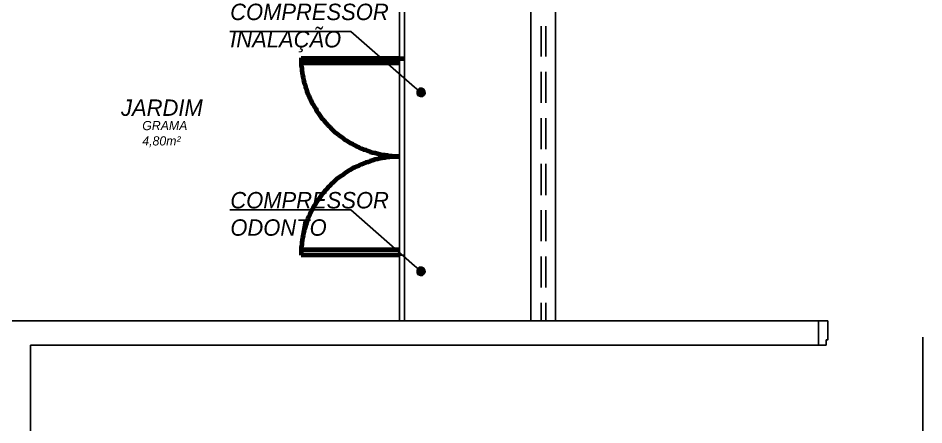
# Model space of a CAD drawing. Header units: millimetres. Extents: x 2273 to 2522, y 1034 to 1187.
# Drawn here: x 2475.34 to 2480.86, y 1108.14 to 1110.62 of the extents above; entities that cross this region are included whole.
import ezdxf

# ---------------------------------------------------------------- set-up
doc = ezdxf.new("R2010")
doc.units = ezdxf.units.MM
doc.layers.add('COTA', color=8, linetype='Continuous')
doc.layers.add('LAYER8', color=8, linetype='Continuous')
doc.layers.add('PAREDES', color=4, linetype='Continuous', lineweight=100)
doc.styles.add('Romans', font='romans.shx')
doc.styles.get("Standard").update_dxf_attribs({"font": 'arial.ttf'})
doc.dimstyles.new('COTA50', dxfattribs={"dimtxt": 0.17, "dimasz": 0.01, "dimexe": 0.05, "dimexo": 0.95, "dimgap": 0.1, "dimtad": 1, "dimzin": 4, "dimdsep": 46, "dimtxsty": 'Romans', "dimblk": 'ARCHTICK', "dimcen": -0.3, "dimdle": 0.05, "dimse1": 1, "dimse2": 1, "dimclrd": 2, "dimclre": 3, "dimclrt": 3, "dimadec": 0, "dimazin": 0, "dimtfac": 1, "dimtix": 1, "dimtmove": 2, "dimatfit": 1, "dimldrblk": 'USERTICK', "dimfxl": 0.05, "dimtolj": 1, "dimtzin": 4, "dimlwd": -1, "dimarcsym": 0})

# ---------------------------------------------------------------- blocks, each defined once
blk = doc.blocks.new('GF')
at = {"layer": 'PAREDES', "color": 0, "linetype": 'Continuous'}
for points in [[(64.6975, 154.8863), (64.6975, 154.8716), (64.6975, 154.8569), (64.6975, 154.8392), (64.7005, 154.8245), (64.7005, 154.8098), (64.7034, 154.7951), (64.7064, 154.7804), (64.7093, 154.7657), (64.7123, 154.751), (64.7152, 154.7363), (64.7211, 154.7216), (64.724, 154.7098), (64.7299, 154.6951), (64.7328, 154.6804), (64.7387, 154.6657), (64.7446, 154.6539), (64.7505, 154.6392), (64.7564, 154.6275), (64.7623, 154.6127), (64.7711, 154.601), (64.777, 154.5892), (64.7858, 154.5775), (64.7917, 154.5627), (64.8005, 154.551), (64.8093, 154.5392), (64.8181, 154.5275), (64.824, 154.5157), (64.8358, 154.5069), (64.8446, 154.4951), (64.8534, 154.4833), (64.8623, 154.4745), (64.874, 154.4627), (64.8828, 154.4539), (64.8946, 154.4422), (64.9034, 154.4333), (64.9152, 154.4245), (64.927, 154.4157), (64.9387, 154.4069), (64.9505, 154.398), (64.9623, 154.3892), (64.974, 154.3833), (64.9858, 154.3745), (64.9975, 154.3657), (65.0123, 154.3598), (65.024, 154.3539), (65.0358, 154.3451), (65.0505, 154.3392), (65.0623, 154.3333), (65.077, 154.3275), (65.0917, 154.3245), (65.1034, 154.3186), (65.1181, 154.3127), (65.1328, 154.3098), (65.1475, 154.3069), (65.1623, 154.3039), (65.177, 154.298), (65.1917, 154.2951), (65.2064, 154.2951), (65.2211, 154.2922), (65.2358, 154.2892), (65.2505, 154.2892), (65.2652, 154.2863), (65.2799, 154.2863), (65.2975, 154.2863)], [(65.2975, 154.8833), (64.6975, 154.8833)], [(65.2975, 154.8833), (65.327, 154.8833)], [(65.2975, 154.8539), (64.6975, 154.8539)], [(65.2975, 154.2833), (65.2799, 154.2833), (65.2652, 154.2833), (65.2505, 154.2833), (65.2358, 154.2804), (65.2211, 154.2804), (65.2064, 154.2775), (65.1917, 154.2745), (65.177, 154.2716), (65.1623, 154.2686), (65.1475, 154.2657), (65.1328, 154.2598), (65.1181, 154.2569), (65.1034, 154.251), (65.0917, 154.248), (65.077, 154.2422), (65.0623, 154.2363), (65.0505, 154.2304), (65.0358, 154.2245), (65.024, 154.2186), (65.0123, 154.2127), (64.9975, 154.2039), (64.9858, 154.198), (64.974, 154.1892), (64.9623, 154.1804), (64.9505, 154.1716), (64.9387, 154.1657), (64.927, 154.1569), (64.9152, 154.148), (64.9034, 154.1363), (64.8946, 154.1275), (64.8828, 154.1186), (64.874, 154.1069), (64.8623, 154.098), (64.8534, 154.0863), (64.8446, 154.0775), (64.8358, 154.0657), (64.824, 154.0539), (64.8181, 154.0422), (64.8093, 154.0304), (64.8005, 154.0186), (64.7917, 154.0069), (64.7858, 153.9951), (64.777, 153.9833), (64.7711, 153.9686), (64.7623, 153.9569), (64.7564, 153.9451), (64.7505, 153.9304), (64.7446, 153.9186), (64.7387, 153.9039), (64.7328, 153.8892), (64.7299, 153.8775), (64.724, 153.8627), (64.7211, 153.848), (64.7152, 153.8333), (64.7123, 153.8186), (64.7093, 153.8039), (64.7064, 153.7892), (64.7034, 153.7745), (64.7005, 153.7598), (64.7005, 153.7451), (64.6975, 153.7304), (64.6975, 153.7157), (64.6975, 153.701), (64.6975, 153.6833)], [(65.2975, 153.7157), (64.6975, 153.7157)], [(65.2975, 153.6833), (64.6975, 153.6833)]]:
    blk.add_lwpolyline(points, dxfattribs=at)
blk = doc.blocks.new('_ArchTick')
at = {"color": 0, "linetype": 'ByBlock', "const_width": 0.15}
blk.add_lwpolyline([(-0.5, -0.5), (0.5, 0.5)], dxfattribs=at)
blk = doc.blocks.new('*D217')
at = {"color": 2, "transparency": 16777216}
blk.add_line((2480.8572, 1108.6791), (2480.8572, 1105.0791), dxfattribs=at)
at = {"layer": 'Defpoints', "color": 0, "transparency": 16777216}
for p in [(2479.9457, 1108.6291), (2479.9457, 1105.1291), (2480.8572, 1105.1291)]:
    blk.add_point(p, dxfattribs=at)
at = {"color": 2, "transparency": 16777216, "xscale": 0.01, "yscale": 0.01, "zscale": 0.01}
for p, rotation in [((2480.8572, 1108.6291), 90), ((2480.8572, 1105.1291), 270)]:
    blk.add_blockref('_ArchTick', p, dxfattribs=dict(at, rotation=rotation))
at = {"color": 3, "transparency": 16777216, "insert": (2480.6722, 1106.8791), "char_height": 0.17, "attachment_point": 5, "rotation": 90, "style": 'Romans'}
blk.add_mtext('\\A1;3.50', dxfattribs=at)
blk = doc.blocks.new('USERTICK')
at = {"layer": 'COTA', "color": 0}
for p, q in [((-1, 0), (1, 0)), ((0, 1), (0, -1))]:
    blk.add_line(p, q, dxfattribs=at)
blk.add_circle((0, 0), 0.25, dxfattribs=at)

msp = doc.modelspace()

# ---------------------------------------------------------------- hatches: boundary and pattern name
at = {"layer": 'LAYER8', "linetype": 'Continuous'}
for points in [[(2477.7799, 1110.1879), (2477.774, 1110.1762), (2477.7976, 1110.1732), (2477.7799, 1110.1879), (2477.774, 1110.1762), (2477.7976, 1110.1732), (2477.774, 1110.1644), (2477.774, 1110.1762), (2477.7799, 1110.1879), (2477.7976, 1110.1732), (2477.774, 1110.1644), (2477.7799, 1110.1526), (2477.7976, 1110.1732)], [(2477.8152, 1110.1909), (2477.8035, 1110.1967), (2477.7976, 1110.1732), (2477.8152, 1110.1909), (2477.8035, 1110.1967), (2477.7976, 1110.1732), (2477.7888, 1110.1967), (2477.8035, 1110.1967), (2477.8152, 1110.1909), (2477.7976, 1110.1732), (2477.7888, 1110.1967), (2477.7799, 1110.1879), (2477.7976, 1110.1732)], [(2477.7799, 1110.1526), (2477.7946, 1110.1467), (2477.7976, 1110.1732), (2477.7799, 1110.1526), (2477.7946, 1110.1467), (2477.7976, 1110.1732), (2477.8064, 1110.1467), (2477.7946, 1110.1467), (2477.7799, 1110.1526), (2477.7976, 1110.1732), (2477.8064, 1110.1467), (2477.8182, 1110.1556), (2477.7976, 1110.1732)], [(2477.8182, 1110.1556), (2477.824, 1110.1644), (2477.7976, 1110.1732), (2477.8182, 1110.1556), (2477.824, 1110.1644), (2477.7976, 1110.1732), (2477.8211, 1110.1791), (2477.824, 1110.1644), (2477.8182, 1110.1556), (2477.7976, 1110.1732), (2477.8211, 1110.1791), (2477.8152, 1110.1909), (2477.7976, 1110.1732)], [(2477.8152, 1109.0997), (2477.8035, 1109.1056), (2477.7976, 1109.082), (2477.8152, 1109.0997), (2477.8035, 1109.1056), (2477.7976, 1109.082), (2477.7888, 1109.1056), (2477.8035, 1109.1056), (2477.8152, 1109.0997), (2477.7976, 1109.082), (2477.7888, 1109.1056), (2477.7799, 1109.0967), (2477.7976, 1109.082)], [(2477.8182, 1109.0644), (2477.824, 1109.0762), (2477.7976, 1109.082), (2477.8182, 1109.0644), (2477.824, 1109.0762), (2477.7976, 1109.082), (2477.8211, 1109.0879), (2477.824, 1109.0762), (2477.8182, 1109.0644), (2477.7976, 1109.082), (2477.8211, 1109.0879), (2477.8152, 1109.0997), (2477.7976, 1109.082)], [(2477.7799, 1109.0967), (2477.774, 1109.085), (2477.7976, 1109.082), (2477.7799, 1109.0967), (2477.774, 1109.085), (2477.7976, 1109.082), (2477.774, 1109.0732), (2477.774, 1109.085), (2477.7799, 1109.0967), (2477.7976, 1109.082), (2477.774, 1109.0732), (2477.7799, 1109.0614), (2477.7976, 1109.082)], [(2477.7799, 1109.0614), (2477.7946, 1109.0556), (2477.7976, 1109.082), (2477.7799, 1109.0614), (2477.7946, 1109.0556), (2477.7976, 1109.082), (2477.8064, 1109.0556), (2477.7946, 1109.0556), (2477.7799, 1109.0614), (2477.7976, 1109.082), (2477.8064, 1109.0556), (2477.8182, 1109.0644), (2477.7976, 1109.082)]]:
    msp.add_hatch(color=0, dxfattribs=at).paths.add_polyline_path(points)

# ---------------------------------------------------------------- linework, layer by layer
at = {"layer": 'LAYER8', "color": 0, "linetype": 'Continuous'}
for points in [[(2477.6682, 1110.3497), (2477.6682, 1110.7791)], [(2477.6976, 1110.3791), (2477.6976, 1110.7791)], [(2478.4682, 1108.7791), (2478.4682, 1110.7791)], [(2478.6182, 1110.7791), (2478.6182, 1108.7791)], [(2477.7799, 1110.1879), (2477.7593, 1110.2026), (2477.3711, 1110.5438), (2476.6329, 1110.5438)], [(2478.4682, 1110.3909), (2478.4682, 1110.5762)], [(2478.5299, 1110.5762), (2478.5299, 1110.3909)], [(2478.5593, 1110.5762), (2478.5593, 1110.3909)], [(2478.6182, 1110.5762), (2478.6182, 1110.3909)], [(2477.6682, 1110.3791), (2477.6682, 1109.1791)], [(2477.6976, 1109.1791), (2477.6976, 1110.3791)], [(2478.4682, 1110.1085), (2478.4682, 1110.2967)], [(2478.5299, 1110.2967), (2478.5299, 1110.1085)], [(2478.5593, 1110.2967), (2478.5593, 1110.1085)], [(2478.6182, 1110.2967), (2478.6182, 1110.1085)], [(2477.7799, 1110.1879), (2477.774, 1110.1762), (2477.7976, 1110.1732), (2477.7799, 1110.1879)], [(2477.774, 1110.1762), (2477.7976, 1110.1732), (2477.774, 1110.1644), (2477.774, 1110.1762)], [(2477.7976, 1110.1732), (2477.774, 1110.1644), (2477.7799, 1110.1526), (2477.7976, 1110.1732)], [(2477.7976, 1110.1732), (2477.7888, 1110.1967), (2477.7799, 1110.1879), (2477.7976, 1110.1732)], [(2477.7799, 1110.1526), (2477.7946, 1110.1467), (2477.7976, 1110.1732), (2477.7799, 1110.1526)], [(2477.8035, 1110.1967), (2477.7976, 1110.1732), (2477.7888, 1110.1967), (2477.8035, 1110.1967)], [(2477.7946, 1110.1467), (2477.7976, 1110.1732), (2477.8064, 1110.1467), (2477.7946, 1110.1467)], [(2477.8152, 1110.1909), (2477.8035, 1110.1967), (2477.7976, 1110.1732), (2477.8152, 1110.1909)], [(2477.7976, 1110.1732), (2477.8211, 1110.1791), (2477.8152, 1110.1909), (2477.7976, 1110.1732)], [(2477.824, 1110.1644), (2477.7976, 1110.1732), (2477.8211, 1110.1791), (2477.824, 1110.1644)], [(2477.8182, 1110.1556), (2477.824, 1110.1644), (2477.7976, 1110.1732), (2477.8182, 1110.1556)], [(2477.7976, 1110.1732), (2477.8064, 1110.1467), (2477.8182, 1110.1556), (2477.7976, 1110.1732)], [(2478.4682, 1109.8262), (2478.4682, 1110.0144)], [(2478.5299, 1110.0144), (2478.5299, 1109.8262)], [(2478.5593, 1110.0144), (2478.5593, 1109.8262)], [(2478.6182, 1110.0144), (2478.6182, 1109.8262)], [(2478.4682, 1109.5438), (2478.4682, 1109.735)], [(2478.5299, 1109.735), (2478.5299, 1109.5438)], [(2478.5593, 1109.735), (2478.5593, 1109.5438)], [(2478.6182, 1109.735), (2478.6182, 1109.5438)], [(2477.7799, 1109.0967), (2477.7593, 1109.1144), (2477.3711, 1109.4556), (2476.6329, 1109.4556)], [(2478.4682, 1109.2644), (2478.4682, 1109.4526)], [(2478.5299, 1109.4526), (2478.5299, 1109.2644)], [(2478.5593, 1109.4526), (2478.5593, 1109.2644)], [(2478.6182, 1109.4526), (2478.6182, 1109.2644)], [(2477.6623, 1109.2114), (2477.6623, 1109.2114)], [(2477.6682, 1109.2114), (2477.6682, 1108.7791)], [(2477.6682, 1109.1791), (2477.6976, 1109.1791), (2477.6976, 1108.7791)], [(2478.4682, 1108.982), (2478.4682, 1109.1703)], [(2478.5299, 1109.1703), (2478.5299, 1108.982)], [(2478.5593, 1109.1703), (2478.5593, 1108.982)], [(2478.6182, 1109.1703), (2478.6182, 1108.982)], [(2477.7976, 1109.082), (2477.7888, 1109.1056), (2477.7799, 1109.0967), (2477.7976, 1109.082)], [(2477.8035, 1109.1056), (2477.7976, 1109.082), (2477.7888, 1109.1056), (2477.8035, 1109.1056)], [(2477.8152, 1109.0997), (2477.8035, 1109.1056), (2477.7976, 1109.082), (2477.8152, 1109.0997)], [(2477.7976, 1109.082), (2477.8211, 1109.0879), (2477.8152, 1109.0997), (2477.7976, 1109.082)], [(2477.7799, 1109.0967), (2477.774, 1109.085), (2477.7976, 1109.082), (2477.7799, 1109.0967)], [(2477.774, 1109.085), (2477.7976, 1109.082), (2477.774, 1109.0732), (2477.774, 1109.085)], [(2477.7976, 1109.082), (2477.774, 1109.0732), (2477.7799, 1109.0614), (2477.7976, 1109.082)], [(2477.7799, 1109.0614), (2477.7946, 1109.0556), (2477.7976, 1109.082), (2477.7799, 1109.0614)], [(2477.7946, 1109.0556), (2477.7976, 1109.082), (2477.8064, 1109.0556), (2477.7946, 1109.0556)], [(2477.824, 1109.0762), (2477.7976, 1109.082), (2477.8211, 1109.0879), (2477.824, 1109.0762)], [(2477.8182, 1109.0644), (2477.824, 1109.0762), (2477.7976, 1109.082), (2477.8182, 1109.0644)], [(2477.7976, 1109.082), (2477.8064, 1109.0556), (2477.8182, 1109.0644), (2477.7976, 1109.082)], [(2478.6182, 1108.8879), (2478.6182, 1108.7791), (2478.4682, 1108.7791), (2478.4682, 1108.8879)], [(2478.5299, 1108.8879), (2478.5299, 1108.7791)], [(2478.5593, 1108.8879), (2478.5593, 1108.7791)], [(2480.2211, 1108.7791), (2480.277, 1108.7791)], [(2480.2682, 1108.6291), (2480.2682, 1108.6614), (2480.277, 1108.6614), (2480.277, 1108.7791)], [(2480.2211, 1108.6291), (2480.2682, 1108.6291)]]:
    msp.add_lwpolyline(points, dxfattribs=at)
at = {"layer": 'LAYER8', "linetype": 'Continuous'}
for points in [[(2478.4682, 1108.7791), (2475.2682, 1108.7791)], [(2480.2211, 1108.7791), (2478.6182, 1108.7791)], [(2480.2211, 1108.6291), (2480.2211, 1108.7791)], [(2480.2211, 1108.6291), (2475.4182, 1108.6291)], [(2475.4182, 1108.6291), (2475.4182, 1105.1291)]]:
    msp.add_lwpolyline(points, dxfattribs=at)

# ---------------------------------------------------------------- block references
at = {"layer": 'LAYER8', "linetype": 'ByBlock'}
msp.add_blockref('GF', (2412.3706, 955.4958), dxfattribs=at)

# ---------------------------------------------------------------- texts
at = {"layer": 'LAYER8', "color": 0, "linetype": 'Continuous', "width": 1.591519, "attachment_point": 1}
for s, insert, char_height in [('{\\fHarlow Solid Italic|b0|i0|c0|p82;COMPRESSOR\\PINALAÇÃO}', (2476.6355, 1110.7126), 0.1), ('{\\fHarlow Solid Italic|b0|i0|c0|p82;JARDIM}', (2475.9705, 1110.1283), 0.1), ('{\\fHarlow Solid Italic|b0|i0|c0|p82;GRAMA\\P4,80m²}', (2476.0997, 1109.9973), 0.056045), ('{\\fHarlow Solid Italic|b0|i0|c0|p82;COMPRESSOR\\PODONTO}', (2476.6365, 1109.564), 0.1)]:
    msp.add_mtext(s, dxfattribs=dict(at, insert=insert, char_height=char_height))

# ---------------------------------------------------------------- dimensions: what is measured, and where the dimension line sits
dim = msp.add_linear_dim(base=(2480.8572, 1105.1291), p1=(2479.9457, 1108.6291), p2=(2479.9457, 1105.1291), angle=90, dimstyle='COTA50')
dim.commit()
dim.dimension.update_dxf_attribs({"geometry": '*D217', "text_midpoint": (2480.6722, 1106.8791)})

doc.saveas('drawing.dxf')
